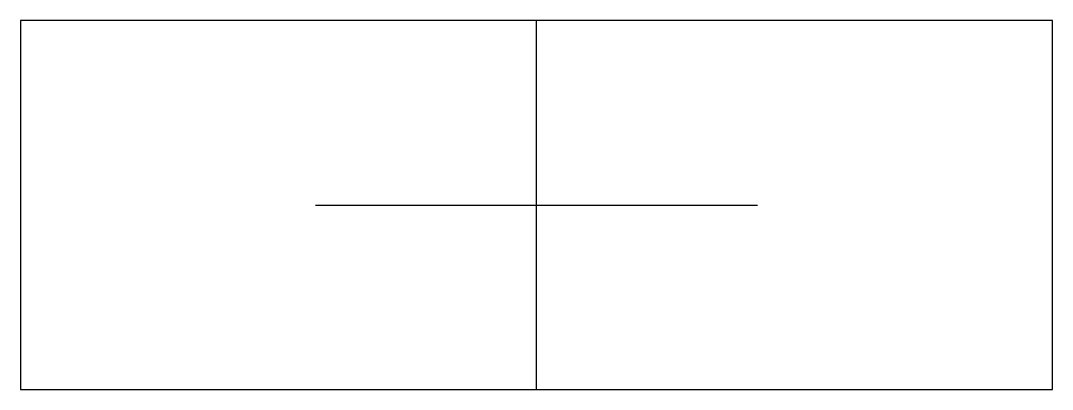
# Model space of a CAD drawing. Header units: metres. Extents: x 0 to 140, y 0 to 50.
import ezdxf

# ---------------------------------------------------------------- set-up
doc = ezdxf.new("R2010")
doc.units = ezdxf.units.M
for name, color, linetype in [('CENTER', 5, 'Continuous'), ('GUIDE', 3, 'Continuous'), ('OUTER', 7, 'Continuous')]:
    doc.layers.add(name, color=color, linetype=linetype)

msp = doc.modelspace()

# ---------------------------------------------------------------- linework, layer by layer
at = {"layer": 'CENTER'}
msp.add_line((70, 0), (70, 50), dxfattribs=at)
at = {"layer": 'GUIDE'}
msp.add_line((40, 25), (100, 25), dxfattribs=at)
at = {"layer": 'OUTER'}
msp.add_lwpolyline([(0, 0), (140, 0), (140, 50), (0, 50), (0, 0)], dxfattribs=at)

doc.saveas('drawing.dxf')
